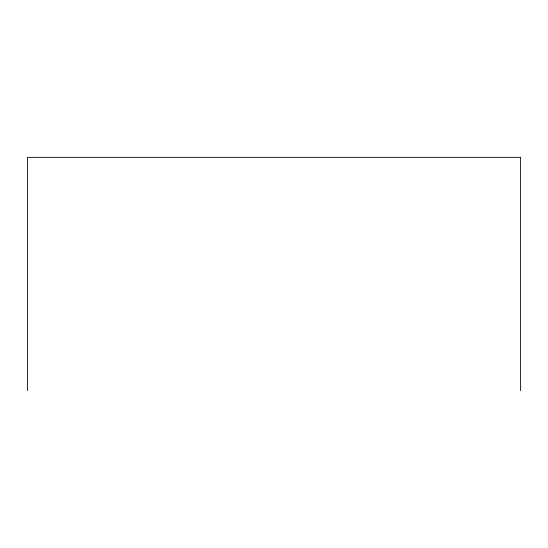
<?xml version="1.0" encoding="UTF-8"?>
<svg xmlns="http://www.w3.org/2000/svg" width="548" height="548" viewBox="0 0 548 548"><rect width="100%" height="100%" fill="white"/><g stroke="black" fill="none" stroke-linecap="round" stroke-linejoin="round"><path stroke-width="0.82" d="M520.6 390.642L520.6 157.358L27.4 157.358L27.4 390.642"/></g></svg>
